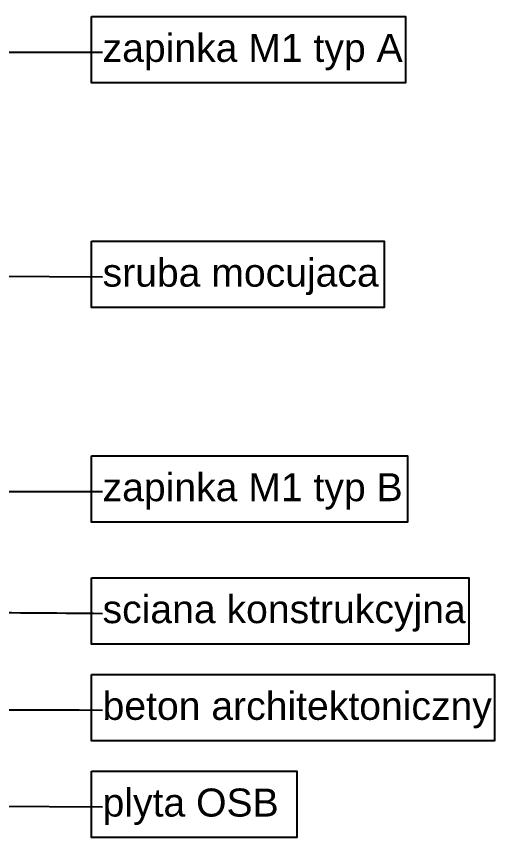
# Model space of a CAD drawing. Header units: millimetres. Extents: x -7826 to 55813, y 465 to 25965.
# Drawn here: x 52669 to 53181, y 10591 to 11470 of the extents above; entities that cross this region are included whole.
import ezdxf

# ---------------------------------------------------------------- set-up
doc = ezdxf.new("R2010")
doc.units = ezdxf.units.MM
doc.layers.add('Annotation - Label5', color=161, linetype='Continuous', lineweight=25)
doc.styles.add('GENERATED_STYLE_1', font='arial.ttf')
doc.styles.get("Standard").update_dxf_attribs({"font": 'arial.ttf'})
doc.dimstyles.new('GENERATED_STYLE__19', dxfattribs={"dimtxt": 0.18, "dimasz": 91.2, "dimexe": 0.18, "dimexo": 0.0625, "dimgap": 0.09, "dimtad": 0, "dimtih": 1, "dimtoh": 1, "dimdec": 4, "dimzin": 0, "dimdsep": 46, "dimtxsty": 'Standard', "dimcen": 0.09, "dimadec": 0, "dimazin": 0, "dimtfac": 1, "dimtdec": 4, "dimtmove": 0, "dimatfit": 3, "dimldrblk": 'ARROWHEAD_5', "dimfxl": 0, "dimtolj": 1, "dimtzin": 0, "dimarcsym": 0})

# ---------------------------------------------------------------- blocks, each defined once
blk = doc.blocks.new('ARROWHEAD_5')
at = {"color": 0, "linetype": 'Continuous', "lineweight": 0}
blk.add_line((0, 0), (-1, 0), dxfattribs=at)
blk.add_solid([(-1, 0.2679), (0, 0), (-1, -0.2679), (-1, 0.2679)], dxfattribs=at)

msp = doc.modelspace()

# ---------------------------------------------------------------- linework, layer by layer
at = {"layer": 'Annotation - Label5', "linetype": 'Continuous', "flags": 128}
for points in [[(52748.94300833143, 11469.96191819621), (53085.35500833143, 11469.96191819621), (53085.35500833143, 11398.8189181962), (52748.94300833143, 11398.8189181962)], [(52748.94300833143, 11229.36159041566), (53062.58900833143, 11229.36159041566), (53062.58900833143, 11158.21859041566), (52748.94300833143, 11158.21859041566)], [(52748.94300833143, 10999.67087548072), (53087.54900833143, 10999.67087548072), (53087.54900833143, 10928.52787548072), (52748.94300833143, 10928.52787548072)], [(52748.94300833143, 10869.11613198564), (53153.37800833143, 10869.11613198564), (53153.37800833143, 10797.97313198565), (52748.94300833143, 10797.97313198565)], [(52748.94300833143, 10765.588927257), (53180.80600833143, 10765.588927257), (53180.80600833143, 10694.445927257), (52748.94300833143, 10694.445927257)], [(52748.94300833143, 10662.06176483078), (52969.05800833143, 10662.06176483078), (52969.05800833143, 10590.91876483077), (52748.94300833143, 10590.91876483077)]]:
    msp.add_lwpolyline(points, close=True, dxfattribs=at)

# ---------------------------------------------------------------- texts
at = {"layer": 'Annotation - Label5', "linetype": 'Continuous', "attachment_point": 4, "style": 'GENERATED_STYLE_1'}
for s, insert, char_height, width in [('{zapinka M1 typ A}', (52760.94300833143, 11431.78477533906), 30, 468.8292713378503), ('{sruba mocujaca}', (52760.94300833143, 11191.18444755851), 30, 480.0961466812435), ('{zapinka M1 typ B}', (52760.94300833143, 10961.49373262357), 30, 486.8556984366298), ('{sciana konstrukcyjna}', (52760.94300833143, 10830.93898912849), 30, 534.1782952313247), ('{beton architektoniczny}', (52760.94300833143, 10727.41178439985), 30, 622.0610698113621), ('{plyta OSB }', (52760.94300833143, 10623.88462197363), 30.00000000000001, 196.115)]:
    msp.add_mtext(s, dxfattribs=dict(at, insert=insert, char_height=char_height, width=width))

# ---------------------------------------------------------------- leaders
at = {"layer": 'Annotation - Label5', "linetype": 'Continuous', "annotation_type": 0, "has_hookline": 1, "hookline_direction": 0}
for points, text_width in [([(52151.99355363722, 11343.09658686583), (52270.02241620968, 11431.78477533906), (52760.85300833143, 11431.78477533906)], 320.7094133697136), ([(52276.57959564498, 11193.79009041565), (52760.85300833143, 11191.18444755851)], 292.7762619372442), ([(52121.99355345871, 11057.34432835907), (52203.09947315294, 10961.49373262357), (52760.85300833143, 10961.49373262357)], 318.4174624829468), ([(52276.60943414066, 10626.49026483077), (52760.85300833143, 10623.88462197363)], 183.6834924965894)]:
    msp.add_leader(points, dimstyle='GENERATED_STYLE__19', dxfattribs=dict(at, text_width=text_width))
at = {"layer": 'Annotation - Label5', "linetype": 'Continuous', "path_type": 1, "annotation_type": 0, "has_hookline": 1, "hookline_direction": 0}
for points, text_width in [([(52448.86018474849, 10833.54463198564), (52760.85300833143, 10830.93898912849)], 385.9481582537517), ([(51960.80336245634, 10730.017427257), (52760.85300833143, 10727.41178439985)], 413.9017735334243)]:
    msp.add_leader(points, dimstyle='GENERATED_STYLE__19', dxfattribs=dict(at, text_width=text_width))

doc.saveas('drawing.dxf')
